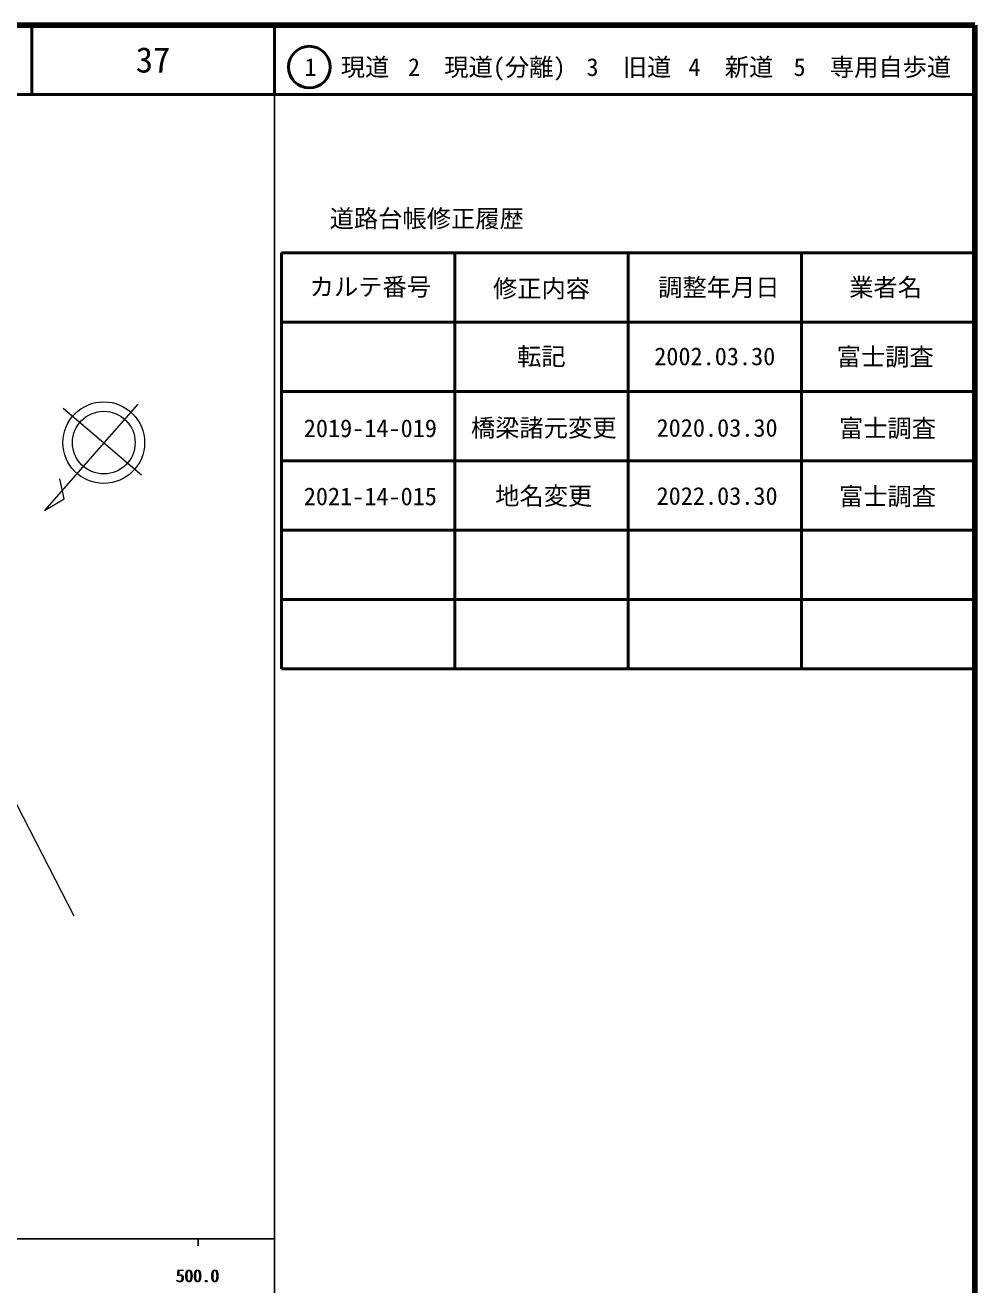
# Model space of a CAD drawing. Units: millimetres, scale not verified. Extents: x 40000 to 680000, y 20000 to 380000.
# Drawn here: x 543062 to 680000, y 198357 to 380000 of the extents above; entities that cross this region are included whole.
import ezdxf
from ezdxf.enums import TextEntityAlignment as Align

# ---------------------------------------------------------------- set-up
doc = ezdxf.new("R2010")
doc.units = ezdxf.units.MM
doc.header["$LTSCALE"] = 1000
for name, color, linetype, lineweight in [('M-BMK-SRVR', 3, 'Continuous', 13), ('M-TTL', 2, 'Continuous', 140), ('M-TTL-BAND', 7, 'Continuous', 25), ('M-TTL-FRAM', 2, 'Continuous', 50), ('M-TTL-LINE', 7, 'Continuous', 50), ('M-TTL-TXT', 7, 'Continuous', 13)]:
    doc.layers.add(name, color=color, linetype=linetype, lineweight=lineweight)
doc.styles.add('ＭＳ ゴシック', font='')
doc.styles.get('ＭＳ ゴシック').set_extended_font_data('MS Gothic')

msp = doc.modelspace()

# ---------------------------------------------------------------- linework, layer by layer
at = {"layer": 'M-BMK-SRVR'}
for p, q in [((559315, 325355), (545838, 310038)), ((559840, 315123), (548534, 324741)), ((548693, 311678), (548067, 314571)), ((545838, 310038), (548693, 311678)), ((532761, 285228), (550079, 251569))]:
    msp.add_line(p, q, dxfattribs=at)
for radius in [5885, 4520]:
    msp.add_circle((554397, 319806), radius, dxfattribs=at)
at = {"layer": 'M-TTL'}
for p, q in [((680000, 380000), (40000, 380000)), ((680000, 20000), (680000, 380000))]:
    msp.add_line(p, q, dxfattribs=at)
at = {"layer": 'M-TTL-BAND'}
for p, q in [((579000, 20000), (579000, 370000)), ((40000, 205000), (579000, 205000)), ((568000, 205000), (568000, 204000))]:
    msp.add_line(p, q, dxfattribs=at)
at = {"layer": 'M-TTL-FRAM'}
for p, q in [((580000, 347197), (580000, 287197)), ((580000, 347197), (680000, 347197)), ((580000, 287197), (680000, 287197))]:
    msp.add_line(p, q, dxfattribs=at)
at = {"layer": 'M-TTL-LINE'}
for p, q in [((543997, 380000), (543997, 370000)), ((579000, 380000), (579000, 370000)), ((40000, 370000), (680000, 370000)), ((605000, 347197), (605000, 287197)), ((630000, 347197), (630000, 287197)), ((655000, 347197), (655000, 287197)), ((580000, 337197), (680000, 337197)), ((580000, 327197), (680000, 327197)), ((580000, 317197), (680000, 317197)), ((580000, 307197), (680000, 307197)), ((580000, 297197), (680000, 297197))]:
    msp.add_line(p, q, dxfattribs=at)
msp.add_circle((584031, 373958), 3000, dxfattribs=at)

# ---------------------------------------------------------------- texts
at = {"layer": 'M-TTL-BAND', "style": 'ＭＳ ゴシック'}
for p in [(567844, 198195), (568000, 198195)]:
    msp.add_text('500.0', height=1833, dxfattribs=at).set_placement(p, align=Align.BOTTOM_CENTER)
at = {"layer": 'M-TTL-TXT', "style": 'ＭＳ ゴシック'}
for s, height, p in [('37', 3666, (561497, 375000)), ('1\u3000現道', 2566, (589448, 373958)), ('2\u3000現道(分離)', 2566, (609619, 373958)), ('3\u3000旧道', 2566, (630121, 373958)), ('4\u3000新道', 2566, (644824, 373958)), ('5\u3000専用自歩道', 2566, (665228, 373958)), ('道路台帳修正履歴', 2566, (600968, 352113)), ('カルテ番号', 2566, (592839, 342277)), ('修正内容', 2566, (617509, 342023)), ('調整年月日', 2566, (643089, 342197)), ('業者名', 2566, (667134, 342197)), ('転記', 2566, (617500, 332245)), ('2002.03.30', 2566, (642500, 332245)), ('富士調査', 2566, (667077, 332189)), ('橋梁諸元変更', 2566, (617836, 321939)), ('富士調査', 2566, (667413, 321883)), ('2019-14-019', 2566, (592836, 321883)), ('2020.03.30', 2566, (642836, 321939)), ('2021-14-015', 2566, (592836, 312054)), ('地名変更', 2566, (617836, 312111)), ('2022.03.30', 2566, (642836, 312111)), ('富士調査', 2566, (667413, 312054))]:
    msp.add_text(s, height=height, dxfattribs=at).set_placement(p, align=Align.MIDDLE_CENTER)

doc.saveas('drawing.dxf')
